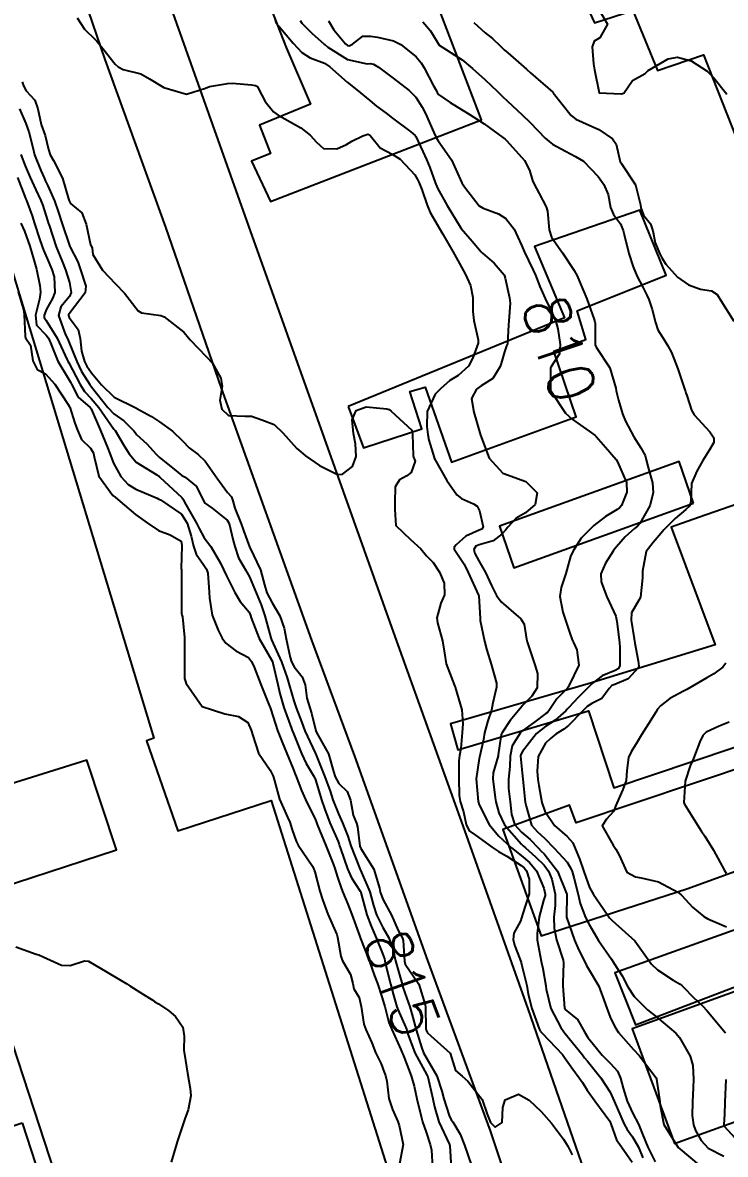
# Model space of a CAD drawing. Header units: metres. Extents: x 307586 to 320046, y 7427249 to 7434250.
# Drawn here: x 318845.8 to 318907.2, y 7428874.4 to 7428973.2 of the extents above; entities that cross this region are included whole.
import ezdxf
from ezdxf.enums import TextEntityAlignment as Align

# ---------------------------------------------------------------- set-up
doc = ezdxf.new("R2010")
doc.units = ezdxf.units.M
doc.header["$MEASUREMENT"] = 0
for name, color, linetype in [('Cotas', 45, 'Continuous'), ('Curvas de Nivel 1m', 11, 'Continuous'), ('Curvas de Nivel 5m', 15, 'Continuous'), ('Edificações', 30, 'Continuous'), ('Vias Primárias', 230, 'Continuous')]:
    doc.layers.add(name, color=color, linetype=linetype)
doc.styles.add('Style-STANDARD', font='STANDARD.shx')

msp = doc.modelspace()

# ---------------------------------------------------------------- linework, layer by layer
at = {"layer": 'Curvas de Nivel 1m', "flags": 128}
for points, elevation in [([(318850.588, 7428973.604), (318851.228, 7428972.62), (318852.194, 7428971.688), (318852.302, 7428971.579), (318852.826, 7428970.931), (318853.903, 7428969.563), (318854.161, 7428969.32), (318854.613, 7428969.101), (318856.155, 7428968.708), (318856.9, 7428968.278), (318858.143, 7428967.51), (318860.137, 7428966.933), (318861.779, 7428967.465), (318862.144, 7428967.603), (318863.715, 7428967.876), (318864.147, 7428967.889), (318865.817, 7428967.752), (318866.146, 7428967.691), (318866.321, 7428967.594), (318866.428, 7428967.416), (318867.011, 7428966.286), (318867.73, 7428965.396), (318868.119, 7428965.1), (318868.722, 7428964.776), (318870.102, 7428963.997), (318870.939, 7428963.357), (318871.472, 7428962.734), (318872.082, 7428962.205), (318873.24, 7428962.17), (318874.085, 7428962.554), (318874.575, 7428962.828), (318875.526, 7428963.306), (318875.953, 7428963.443), (318876.094, 7428963.394), (318876.189, 7428963.299), (318877.046, 7428962.249), (318878.077, 7428961.708), (318878.774, 7428961.263), (318880.059, 7428959.881), (318880.292, 7428959.483), (318880.396, 7428959.245), (318880.661, 7428958.623), (318881.144, 7428957.233), (318881.39, 7428956.603), (318882.006, 7428955.547), (318882.201, 7428955.218), (318882.491, 7428954.719), (318883.374, 7428953.206), (318883.963, 7428952.161), (318884.49, 7428951.195), (318884.913, 7428950.221), (318885.117, 7428949.188), (318885.132, 7428947.97), (318885.203, 7428947.187), (318885.591, 7428945.478), (318885.582, 7428945.183), (318885.136, 7428943.909), (318884.737, 7428943.187), (318883.845, 7428942.377), (318883.115, 7428941.933), (318882.298, 7428941.215), (318882.061, 7428940.987), (318881.828, 7428940.733), (318881.124, 7428939.23), (318881.094, 7428937.93), (318881.189, 7428937.229), (318881.272, 7428936.721), (318881.736, 7428935.22), (318881.762, 7428935.157), (318882.852, 7428933.209), (318883.72, 7428931.957), (318884.146, 7428931.622), (318885.189, 7428931.178), (318885.502, 7428930.964), (318885.707, 7428930.56), (318886.012, 7428929.167), (318885.909, 7428928.948), (318885.688, 7428928.857), (318884.524, 7428928.343), (318883.669, 7428927.588), (318883.489, 7428927.378), (318883.507, 7428927.202), (318883.66, 7428926.954), (318884.352, 7428925.892), (318884.708, 7428925.184), (318885.613, 7428923.204), (318885.629, 7428923.17), (318885.643, 7428923.139), (318885.752, 7428921.168), (318885.772, 7428920.988), (318886.127, 7428919.164), (318886.339, 7428918.385), (318886.727, 7428917.158), (318887.178, 7428915.502), (318887.177, 7428915.153), (318886.862, 7428913.797), (318886.739, 7428913.158), (318886.433, 7428912.211), (318886.148, 7428911.163), (318886.046, 7428910.585), (318885.731, 7428909.167), (318885.686, 7428908.931), (318885.423, 7428907.17), (318885.599, 7428905.168), (318885.668, 7428904.898), (318886.543, 7428903.158), (318887.363, 7428902.174), (318888.5, 7428901.139), (318889.346, 7428900.467), (318890.081, 7428899.859), (318890.688, 7428899.11), (318891.31, 7428897.597), (318891.437, 7428897.099), (318891.435, 7428896.965), (318891.297, 7428896.521), (318890.905, 7428895.104), (318890.726, 7428893.64), (318890.737, 7428893.105), (318891.086, 7428891.25), (318891.122, 7428891.101), (318891.228, 7428890.585), (318891.482, 7428889.097), (318891.522, 7428888.783), (318891.919, 7428887.093), (318892.805, 7428885.445), (318893.06, 7428885.081), (318893.161, 7428884.947), (318894.68, 7428883.057), (318894.881, 7428882.804), (318895.127, 7428882.503), (318896.284, 7428881.038), (318897.101, 7428879.804), (318897.352, 7428879.282), (318897.45, 7428879.025), (318897.753, 7428878.35), (318898.337, 7428877.011), (318898.587, 7428876.535), (318899.052, 7428875.909), (318899.584, 7428874.995), (318899.962, 7428874.057)], 812), ([(318867.876, 7428973.395), (318867.955, 7428973.139), (318868.208, 7428972.852), (318869.445, 7428971.377), (318870.185, 7428970.588), (318870.928, 7428970.107), (318872.176, 7428969.633), (318872.641, 7428969.335), (318874.153, 7428967.978), (318874.989, 7428967.312), (318876.134, 7428966.38), (318876.728, 7428965.891), (318877.548, 7428965.279), (318878.117, 7428964.851), (318879.709, 7428963.643), (318880.094, 7428963.324), (318880.144, 7428963.249), (318880.766, 7428961.926), (318881.076, 7428961.235), (318881.36, 7428960.525), (318881.824, 7428959.223), (318882.045, 7428958.718), (318882.871, 7428957.212), (318884.005, 7428955.36), (318884.117, 7428955.199), (318885.064, 7428954.112), (318885.836, 7428953.181), (318885.972, 7428953.042), (318886.986, 7428952.187), (318887.859, 7428951.151), (318887.889, 7428951.088), (318887.95, 7428950.864), (318888.327, 7428949.146), (318888.374, 7428948.697), (318888.262, 7428947.146), (318888.247, 7428946.799), (318888.135, 7428945.147), (318888.065, 7428944.963), (318887.872, 7428944.442), (318887.598, 7428943.412), (318887.519, 7428943.153), (318886.882, 7428942.12), (318885.836, 7428941.461), (318885.456, 7428941.176), (318885.015, 7428940.372), (318885.212, 7428939.179), (318885.783, 7428937.17), (318886.562, 7428935.162), (318887.743, 7428933.84), (318889.733, 7428933.13), (318890.739, 7428932.131), (318890.556, 7428931.117), (318889.705, 7428930.386), (318888.916, 7428929.923), (318888.175, 7428929.145), (318887.973, 7428928.863), (318887.684, 7428928.546), (318886.888, 7428927.945), (318885.669, 7428927.586), (318885.373, 7428927.469), (318885.215, 7428927.177), (318885.31, 7428926.826), (318885.653, 7428926.184), (318886.238, 7428925.164), (318886.745, 7428924.04), (318887.186, 7428923.154), (318887.607, 7428922.606), (318889.3, 7428921.133), (318889.588, 7428920.676), (318889.815, 7428919.366), (318889.871, 7428919.126), (318890.01, 7428918.68), (318890.544, 7428917.115), (318890.774, 7428916.35), (318890.73, 7428915.112), (318890.264, 7428914.366), (318889.5, 7428913.594), (318889.289, 7428913.339), (318889.114, 7428913.134), (318888.372, 7428912.253), (318887.646, 7428911.148), (318887.605, 7428911.015), (318887.462, 7428910.053), (318887.346, 7428909.259), (318887.322, 7428909.151), (318886.898, 7428907.688), (318886.859, 7428907.156), (318887.072, 7428905.488), (318887.138, 7428905.153), (318887.388, 7428904.181), (318887.9, 7428903.145), (318889.356, 7428901.444), (318889.521, 7428901.294), (318889.707, 7428901.125), (318890.582, 7428900.349), (318891.338, 7428899.615), (318891.735, 7428899.096), (318892.025, 7428898.39), (318892.298, 7428897.09), (318892.297, 7428896.085), (318892.189, 7428895.091), (318892.231, 7428894.128), (318892.43, 7428893.088), (318892.996, 7428891.322), (318893.046, 7428891.082), (318892.983, 7428889.314), (318892.988, 7428889.082), (318893.119, 7428887.146), (318893.137, 7428887.08), (318893.182, 7428887.023), (318894.256, 7428886.146), (318894.869, 7428885.054), (318895.156, 7428884.584), (318896.415, 7428883.037), (318897.126, 7428882.3), (318897.737, 7428881.639), (318898.009, 7428881.017), (318898.252, 7428880.16), (318898.588, 7428879.008), (318899.077, 7428877.93), (318899.578, 7428876.995), (318899.917, 7428876.129), (318900.39, 7428874.987), (318901.024, 7428873.705)], 811), ([(318896.229, 7428974.138), (318896.881, 7428973.05), (318896.201, 7428971.868), (318895.705, 7428971.558), (318895.541, 7428971.067), (318895.646, 7428969.598), (318895.736, 7428969.064), (318896.143, 7428967.06), (318898.073, 7428966.962), (318898.142, 7428966.971), (318898.189, 7428966.983), (318898.289, 7428967.029), (318899.042, 7428968.139), (318900.169, 7428968.739), (318900.298, 7428968.881), (318900.421, 7428969.006), (318902.183, 7428970.008), (318902.985, 7428970.172), (318904.182, 7428969.852), (318905.585, 7428968.946), (318906.164, 7428968.377), (318907.288, 7428966.923)], 806), ([(318872.522, 7428973.337), (318872.995, 7428972.542), (318874.016, 7428971.322), (318874.192, 7428971.187), (318874.344, 7428971.166), (318874.616, 7428971.316), (318875.509, 7428971.997), (318876.2, 7428971.995), (318876.814, 7428971.905), (318878.196, 7428971.59), (318878.85, 7428971.263), (318880.182, 7428970.208), (318880.612, 7428969.679), (318880.863, 7428969.24), (318881.669, 7428967.709), (318881.938, 7428967.223), (318882.011, 7428967.091), (318882.14, 7428966.904), (318883.141, 7428966.202), (318884.127, 7428965.61), (318884.813, 7428965.193), (318886.11, 7428964.351), (318887.746, 7428963.155), (318887.944, 7428963.005), (318888.09, 7428962.877), (318889.618, 7428961.135), (318890.065, 7428960.291), (318890.338, 7428959.408), (318890.456, 7428959.124), (318890.899, 7428958.259), (318891.53, 7428957.107), (318891.634, 7428956.721), (318891.786, 7428955.103), (318891.993, 7428954.46), (318892.938, 7428953.09), (318893.958, 7428951.553), (318894.214, 7428951.077), (318894.431, 7428950.592), (318895.057, 7428949.069), (318895.712, 7428947.255), (318895.779, 7428947.061), (318895.792, 7428946.951), (318895.812, 7428945.051), (318895.88, 7428944.852), (318897.073, 7428943.038), (318897.592, 7428941.276), (318897.628, 7428941.032), (318897.825, 7428940.233), (318898.177, 7428939.026), (318898.439, 7428938.388), (318899.181, 7428937.016), (318899.773, 7428936.051), (318900.155, 7428935.392), (318900.261, 7428935.003), (318900.422, 7428934.331), (318900.805, 7428932.994), (318900.865, 7428932.133), (318900.564, 7428930.997), (318899.697, 7428929.449), (318899.49, 7428929.217), (318899.233, 7428929.015), (318898.411, 7428928.293), (318897.668, 7428927.401), (318897.497, 7428927.2), (318897.368, 7428927.033), (318896.701, 7428925.991), (318896.29, 7428925.044), (318896.311, 7428924.365), (318896.804, 7428923.038), (318897.596, 7428921.35), (318897.669, 7428921.029), (318897.685, 7428920.937), (318897.92, 7428919.027), (318897.959, 7428918.635), (318897.963, 7428917.026), (318897.814, 7428916.754), (318897.539, 7428916.624), (318896.418, 7428916.157), (318895.527, 7428915.477), (318895.099, 7428915.056), (318894.31, 7428914.269), (318893.498, 7428913.394), (318893.35, 7428913.226), (318893.225, 7428913.083), (318892.296, 7428912.28), (318891.48, 7428911.77), (318890.677, 7428911.112), (318889.457, 7428909.546), (318889.298, 7428909.288), (318889.273, 7428909.132), (318889.431, 7428907.69), (318889.497, 7428907.129), (318889.658, 7428905.379), (318889.697, 7428905.126), (318889.763, 7428904.759), (318890.239, 7428903.117), (318890.774, 7428902.516), (318891.362, 7428901.97), (318892.22, 7428901.091), (318893.341, 7428899.884), (318893.656, 7428899.395), (318893.781, 7428899.073), (318893.979, 7428898.414), (318894.305, 7428897.065), (318894.492, 7428896.259), (318894.96, 7428895.055), (318895.274, 7428894.426), (318896.1, 7428893.042), (318897.237, 7428891.4), (318897.376, 7428891.17), (318897.466, 7428891.027), (318898.149, 7428889.943), (318898.658, 7428889.008), (318899.2, 7428888.145), (318900.373, 7428886.988), (318901.177, 7428886.353), (318902.827, 7428884.963), (318903.157, 7428884.575), (318904.086, 7428882.946), (318904.315, 7428882.132), (318904.366, 7428880.941), (318904.356, 7428880.192), (318904.294, 7428878.942), (318904.255, 7428877.763), (318904.366, 7428876.94), (318904.56, 7428876.439), (318905.049, 7428875.568), (318905.658, 7428874.924), (318907.033, 7428874.223)], 809), ([(318880.758, 7428973.242), (318881.438, 7428972.464), (318882.193, 7428971.22), (318884.18, 7428969.94), (318885.093, 7428969.191), (318886.159, 7428968.224), (318887.273, 7428967.163), (318887.707, 7428966.725), (318888.135, 7428966.321), (318889.441, 7428965.137), (318890.113, 7428964.473), (318891.432, 7428963.11), (318891.78, 7428962.794), (318892.088, 7428962.584), (318893.217, 7428961.953), (318894.077, 7428961.507), (318894.78, 7428961.073), (318896.06, 7428959.748), (318896.353, 7428959.353), (318896.555, 7428959.052), (318896.92, 7428958.166), (318897.141, 7428957.043), (318897.405, 7428956.428), (318898.009, 7428955.606), (318898.245, 7428955.028), (318898.329, 7428954.696), (318898.736, 7428953.022), (318899.12, 7428951.86), (318899.466, 7428951.015), (318899.944, 7428950.097), (318900.308, 7428949.376), (318900.47, 7428949.002), (318900.772, 7428948.145), (318901.051, 7428946.993), (318901.279, 7428946.372), (318901.887, 7428945.396), (318902.151, 7428944.977), (318902.469, 7428944.379), (318903.011, 7428942.968), (318903.602, 7428941.196), (318903.681, 7428940.962), (318903.722, 7428940.851), (318903.829, 7428940.541), (318904.213, 7428939.35), (318904.446, 7428938.951), (318905.791, 7428937.452), (318906.16, 7428936.926), (318906.167, 7428936.538), (318905.773, 7428935.897), (318905.182, 7428934.939), (318904.665, 7428934.03), (318904.215, 7428932.953), (318904.145, 7428931.381), (318904.025, 7428930.955), (318903.71, 7428930.662), (318902.788, 7428929.884), (318901.87, 7428928.978), (318901.779, 7428928.892), (318901.69, 7428928.784), (318900.863, 7428927.804), (318900.26, 7428927.001), (318899.918, 7428925.278), (318899.93, 7428925.006), (318899.928, 7428924.717), (318899.755, 7428923.008), (318899.61, 7428922.755), (318898.974, 7428921.641), (318898.95, 7428921.016), (318899.211, 7428919.379), (318899.27, 7428919.013), (318899.55, 7428917.454), (318899.605, 7428917.009), (318899.541, 7428916.837), (318898.669, 7428915.881), (318897.527, 7428915.404), (318897.26, 7428915.298), (318897.016, 7428915.035), (318896.386, 7428914.165), (318895.503, 7428913.733), (318895.093, 7428913.462), (318894.705, 7428913.062), (318893.48, 7428911.803), (318893.062, 7428911.499), (318892.402, 7428911.091), (318891.894, 7428910.67), (318891.465, 7428910.26), (318890.833, 7428909.109), (318890.723, 7428907.822), (318890.808, 7428907.109), (318890.883, 7428906.573), (318891.156, 7428905.104), (318891.392, 7428904.348), (318892.253, 7428903.091), (318893.363, 7428902.114), (318893.841, 7428901.556), (318894.065, 7428901.069), (318894.44, 7428900.16), (318894.815, 7428899.058), (318895.312, 7428897.661), (318895.641, 7428897.047), (318896.485, 7428895.844), (318897.061, 7428895.032), (318897.279, 7428894.782), (318899.253, 7428893), (318900.709, 7428890.985), (318901.228, 7428890.481), (318902.604, 7428889.582), (318903.216, 7428889.221), (318903.366, 7428889.109), (318903.517, 7428888.955), (318904.364, 7428888.106), (318905.188, 7428887.296), (318905.533, 7428886.927), (318907.164, 7428884.971)], 808), ([(318885.216, 7428973.19), (318886.204, 7428972.306), (318886.826, 7428971.798), (318887.499, 7428971.16), (318887.856, 7428970.821), (318888.187, 7428970.537), (318889.806, 7428969.134), (318890.168, 7428968.813), (318892.096, 7428967.101), (318892.12, 7428967.077), (318892.142, 7428967.055), (318893.703, 7428965.084), (318894.118, 7428964.744), (318894.689, 7428964.5), (318896.105, 7428963.842), (318897.306, 7428963.042), (318897.63, 7428962.578), (318897.985, 7428961.031), (318898.014, 7428960.973), (318898.072, 7428960.903), (318899.313, 7428959.017), (318899.752, 7428957.288), (318899.79, 7428957.012), (318900.017, 7428956.37), (318900.618, 7428955.609), (318900.83, 7428954.998), (318901.038, 7428953.944), (318901.454, 7428952.988), (318901.628, 7428952.643), (318901.964, 7428952.082), (318902.985, 7428950.97), (318903.946, 7428950.301), (318904.989, 7428949.903), (318905.941, 7428949.752), (318906.445, 7428949.44), (318906.77, 7428948.927), (318907.906, 7428947.104)], 807), ([(318845.793, 7428968.017), (318845.914, 7428967.662), (318846.139, 7428967.243), (318846.893, 7428966.411), (318847.164, 7428965.644), (318847.443, 7428964.299), (318847.69, 7428963.636), (318847.786, 7428963.331), (318848.078, 7428962.106), (318848.25, 7428961.628), (318848.539, 7428961.153), (318849.322, 7428959.617), (318849.846, 7428957.79), (318849.897, 7428957.611), (318850.021, 7428957.385), (318850.986, 7428956.569), (318851.39, 7428955.589), (318851.765, 7428953.795), (318851.86, 7428953.582), (318851.888, 7428953.497), (318851.966, 7428952.931), (318852.813, 7428951.571), (318853.935, 7428950.372), (318854.734, 7428949.552), (318855.908, 7428948.018), (318856.213, 7428947.842), (318857.904, 7428947.615), (318858.176, 7428947.507), (318859.89, 7428946.171), (318860.206, 7428945.806), (318860.462, 7428945.481), (318861.862, 7428944.035), (318862.397, 7428943.455), (318863.133, 7428942.154), (318863.234, 7428941.446), (318863.054, 7428940.208), (318863.229, 7428939.446), (318863.797, 7428938.887), (318865.214, 7428938.836), (318865.797, 7428938.81), (318866.695, 7428938.5), (318867.79, 7428938.09), (318868.546, 7428937.382), (318869.769, 7428936.014), (318870.103, 7428935.702), (318870.514, 7428935.359), (318871.75, 7428934.51), (318873.323, 7428933.74), (318873.739, 7428933.754), (318874.625, 7428934.431), (318874.951, 7428935.302), (318874.892, 7428936.421), (318874.704, 7428937.306), (318874.601, 7428938.508), (318874.949, 7428939.303), (318875.816, 7428939.635), (318877.616, 7428939.471), (318877.814, 7428939.402), (318877.996, 7428939.268), (318879.788, 7428937.6), (318879.847, 7428937.249), (318879.916, 7428935.399), (318879.956, 7428935.247), (318880.096, 7428934.907), (318879.743, 7428933.909), (318879.372, 7428933.62), (318878.719, 7428933.26), (318878.348, 7428932.642), (318878.322, 7428931.264), (318878.309, 7428930.661), (318878.399, 7428929.263), (318879.675, 7428928.059), (318880.573, 7428927.236), (318881.064, 7428926.636), (318881.651, 7428926.042), (318882.21, 7428925.214), (318882.609, 7428924.23), (318882.643, 7428923.21), (318882.325, 7428922.493), (318881.974, 7428921.216), (318882.024, 7428920.78), (318882.462, 7428919.211), (318882.641, 7428918.125), (318882.795, 7428917.207), (318883.524, 7428915.299), (318883.55, 7428915.226), (318883.557, 7428915.199), (318883.574, 7428915.147), (318884.168, 7428913.19), (318884.253, 7428911.961), (318884.185, 7428911.189), (318884.069, 7428909.801), (318883.972, 7428909.192), (318883.913, 7428908.725), (318883.889, 7428907.193), (318883.916, 7428905.7), (318884.008, 7428905.191), (318884.296, 7428904.28), (318884.536, 7428903.183), (318884.802, 7428902.613), (318885.363, 7428902.226), (318886.85, 7428901.155), (318887.35, 7428900.816), (318888.075, 7428900.413), (318889.338, 7428899.59), (318889.591, 7428899.382), (318889.795, 7428899.123), (318890.04, 7428898.401), (318890.037, 7428897.119), (318889.464, 7428895.298), (318889.406, 7428895.119), (318889.382, 7428895.018), (318889.277, 7428894.74), (318888.696, 7428893.694), (318888.651, 7428893.129), (318888.766, 7428892.645), (318889.236, 7428891.443), (318889.338, 7428891.119), (318889.376, 7428890.974), (318889.827, 7428889.114), (318889.962, 7428888.352), (318890.257, 7428887.109), (318890.925, 7428885.343), (318891.04, 7428885.101), (318891.161, 7428884.942), (318892.941, 7428883.082), (318893.13, 7428882.838), (318893.851, 7428881.8), (318894.393, 7428881.061), (318894.681, 7428880.629), (318895.102, 7428879.983), (318895.764, 7428879.043), (318897.066, 7428877.268), (318897.17, 7428877.028), (318897.674, 7428875.645), (318898.101, 7428875.014), (318899.023, 7428873.695)], 813), ([(318845.546, 7428965.666), (318846.104, 7428964.38), (318846.387, 7428963.656), (318846.712, 7428962.284), (318846.881, 7428961.648), (318847.423, 7428960.269), (318847.702, 7428959.635), (318847.81, 7428959.403), (318848.036, 7428958.931), (318848.619, 7428957.624), (318848.945, 7428956.689), (318849.283, 7428955.617), (318849.956, 7428953.627), (318849.961, 7428953.61), (318849.973, 7428953.589), (318850.661, 7428952.3), (318850.893, 7428951.596), (318851.349, 7428950.171), (318851.286, 7428949.59), (318849.904, 7428947.76), (318849.836, 7428947.679), (318849.822, 7428947.611), (318849.901, 7428947.45), (318850.682, 7428946.389), (318850.846, 7428945.596), (318850.962, 7428944.498), (318851.243, 7428943.589), (318851.447, 7428943.184), (318851.843, 7428942.62), (318852.708, 7428941.571), (318853.817, 7428940.47), (318855.702, 7428939.541), (318855.776, 7428939.513), (318855.803, 7428939.502), (318857.075, 7428938.796), (318857.791, 7428938.316), (318858.898, 7428937.499), (318859.775, 7428936.683), (318860.358, 7428936.071), (318861.162, 7428935.469), (318861.755, 7428934.903), (318862.783, 7428933.449), (318863.72, 7428932.162), (318864.053, 7428931.772), (318864.178, 7428931.433), (318864.355, 7428930.778), (318864.894, 7428929.422), (318865.107, 7428928.849), (318865.636, 7428927.41), (318865.643, 7428927.39), (318865.662, 7428927.359), (318866.587, 7428925.401), (318866.934, 7428924.086), (318867.153, 7428923.395), (318867.604, 7428922.533), (318868.28, 7428921.383), (318868.649, 7428920.307), (318868.834, 7428919.377), (318869.176, 7428917.745), (318869.298, 7428917.372), (318869.538, 7428916.923), (318870.236, 7428916.065), (318870.484, 7428915.356), (318870.644, 7428914.215), (318870.892, 7428913.349), (318871.03, 7428912.889), (318871.415, 7428911.341), (318871.471, 7428911.206), (318872.524, 7428909.329), (318872.962, 7428907.79), (318873.098, 7428907.323), (318873.417, 7428906.756), (318874.146, 7428906.045), (318874.445, 7428905.304), (318874.693, 7428903.991), (318874.959, 7428903.296), (318875.054, 7428902.979), (318875.27, 7428901.291), (318875.35, 7428901.074), (318876.494, 7428899.278), (318876.971, 7428897.609), (318877.048, 7428897.273), (318877.296, 7428896.586), (318878.032, 7428895.263), (318878.609, 7428893.904), (318878.991, 7428893.244), (318879.051, 7428893.043), (318879.149, 7428891.241), (318879.229, 7428890.985), (318880.404, 7428889.228), (318880.968, 7428887.439), (318880.984, 7428887.222), (318881.023, 7428885.363), (318881.048, 7428885.221), (318881.159, 7428884.984), (318883.133, 7428883.2), (318883.622, 7428881.696), (318884.19, 7428881.184), (318884.678, 7428880.748), (318885.104, 7428880.243), (318885.942, 7428879.162), (318886.36, 7428877.87), (318886.661, 7428877.154), (318887.059, 7428876.749), (318887.689, 7428877.141), (318887.75, 7428878.473), (318887.944, 7428879.137), (318889.098, 7428879.62), (318890.05, 7428879.11), (318891.078, 7428878.099), (318892.001, 7428877.091), (318893.049, 7428875.699), (318893.276, 7428875.307), (318893.415, 7428875.074), (318893.782, 7428874.319)], 814), ([(318845.398, 7428959.666), (318846.026, 7428957.994), (318846.125, 7428957.759), (318846.168, 7428957.658), (318846.664, 7428956.305), (318846.881, 7428955.647), (318847.307, 7428954.317), (318847.53, 7428953.637), (318847.645, 7428953.31), (318847.962, 7428952.582), (318848.384, 7428951.626), (318848.576, 7428950.991), (318848.653, 7428949.623), (318848.44, 7428949.102), (318847.908, 7428948.16), (318847.706, 7428947.633), (318847.718, 7428947.449), (318847.899, 7428947.189), (318848.848, 7428945.62), (318849.711, 7428943.755), (318849.776, 7428943.611), (318849.851, 7428943.465), (318850.505, 7428942.265), (318850.85, 7428941.595), (318851.22, 7428940.985), (318851.815, 7428940.365), (318852.493, 7428939.573), (318853.784, 7428937.686), (318853.841, 7428937.617), (318853.896, 7428937.558), (318854.603, 7428936.38), (318855.14, 7428935.539), (318855.752, 7428934.817), (318857.558, 7428933.689), (318857.734, 7428933.573), (318857.811, 7428933.509), (318859.715, 7428931.711), (318859.825, 7428931.599), (318859.883, 7428931.487), (318860.072, 7428931.12), (318861.015, 7428929.47), (318861.227, 7428929.015), (318861.67, 7428928.195), (318862.258, 7428927.454), (318863.104, 7428925.99), (318863.365, 7428925.443), (318863.635, 7428924.881), (318864.349, 7428923.429), (318864.828, 7428922.644), (318865.596, 7428921.708), (318865.729, 7428921.409), (318865.783, 7428921.215), (318866.469, 7428919.401), (318867.545, 7428917.55), (318867.63, 7428917.389), (318867.672, 7428917.258), (318868.104, 7428915.384), (318868.292, 7428914.601), (318868.638, 7428913.379), (318869.29, 7428911.557), (318869.363, 7428911.371), (318869.469, 7428911.113), (318870.18, 7428909.359), (318870.575, 7428908.493), (318871.283, 7428907.342), (318871.333, 7428907.253), (318871.419, 7428906.997), (318871.912, 7428905.335), (318872.17, 7428904.553), (318872.636, 7428903.327), (318873.357, 7428901.681), (318873.461, 7428901.426), (318873.5, 7428901.318), (318873.58, 7428901.086), (318874.186, 7428899.307), (318874.521, 7428898.508), (318875.304, 7428897.36), (318875.343, 7428897.29), (318875.356, 7428897.236), (318875.881, 7428895.284), (318876.26, 7428894.288), (318876.682, 7428893.276), (318877.239, 7428891.918), (318877.404, 7428891.436), (318877.445, 7428891.267), (318877.514, 7428890.98), (318877.942, 7428889.259), (318878.204, 7428888.266), (318878.499, 7428887.25), (318878.681, 7428886.75), (318879.168, 7428885.704), (318879.352, 7428885.238), (318879.433, 7428884.963), (318880.071, 7428883.231), (318881.114, 7428881.308), (318881.16, 7428881.22), (318881.188, 7428881.143), (318881.617, 7428879.215), (318881.776, 7428878.513), (318882.164, 7428877.209), (318883.044, 7428875.3), (318883.08, 7428875.236), (318883.094, 7428875.199), (318883.113, 7428875.128), (318883.245, 7428873.197)], 816), ([(318845.684, 7428955.663), (318845.993, 7428954.986), (318846.473, 7428953.652), (318846.801, 7428952.487), (318847.046, 7428951.644), (318847.341, 7428950.229), (318847.392, 7428949.638), (318847.302, 7428949.025), (318846.946, 7428947.644), (318847.032, 7428946.78), (318847.886, 7428945.902), (318848.098, 7428945.628), (318848.265, 7428945.238), (318848.919, 7428943.619), (318849.838, 7428942.076), (318850.015, 7428941.788), (318850.097, 7428941.606), (318850.691, 7428940.472), (318851.721, 7428939.581), (318851.765, 7428939.543), (318851.802, 7428939.474), (318852.632, 7428937.572), (318853.238, 7428936.096), (318853.439, 7428935.563), (318853.75, 7428934.732), (318854.398, 7428933.55), (318855.045, 7428932.86), (318855.722, 7428932.449), (318857.563, 7428931.663), (318857.714, 7428931.59), (318857.856, 7428931.509), (318859.694, 7428930.256), (318860.201, 7428929.482), (318860.53, 7428928.336), (318860.737, 7428927.474), (318860.973, 7428926.787), (318861.646, 7428925.805), (318861.877, 7428925.458), (318861.981, 7428925.113), (318862.106, 7428923.455), (318862.144, 7428922.918), (318862.375, 7428921.452), (318862.896, 7428920.124), (318863.258, 7428919.443), (318863.558, 7428918.991), (318864.45, 7428918.325), (318865.546, 7428917.755), (318865.818, 7428917.407), (318866.031, 7428916.912), (318866.616, 7428915.399), (318867.386, 7428913.5), (318867.431, 7428913.391), (318867.491, 7428913.22), (318868.078, 7428911.384), (318868.469, 7428910.369), (318868.879, 7428909.376), (318869.43, 7428908.036), (318869.624, 7428907.566), (318869.705, 7428907.366), (318870.181, 7428906.128), (318870.518, 7428905.353), (318871.377, 7428903.586), (318871.481, 7428903.339), (318871.55, 7428903.159), (318872.279, 7428901.331), (318872.928, 7428899.725), (318873.077, 7428899.322), (318873.315, 7428898.574), (318873.623, 7428897.632), (318873.753, 7428897.313), (318874.209, 7428896.224), (318874.555, 7428895.301), (318875.255, 7428893.405), (318875.295, 7428893.29), (318875.323, 7428893.219), (318876.061, 7428891.282), (318876.545, 7428889.945), (318876.788, 7428889.274), (318877.191, 7428888.116), (318877.384, 7428887.466), (318877.429, 7428887.266), (318877.797, 7428885.889), (318878.044, 7428885.257), (318878.848, 7428883.533), (318878.952, 7428883.243), (318879, 7428883.11), (318879.129, 7428882.818), (318879.727, 7428881.234), (318879.995, 7428880.336), (318880.245, 7428879.228), (318880.606, 7428877.686), (318880.74, 7428877.223), (318881.054, 7428876.319), (318881.412, 7428875.216), (318881.516, 7428874.735), (318881.615, 7428873.214)], 817), ([(318845.445, 7428949.665), (318845.908, 7428948.137), (318845.97, 7428947.725), (318845.973, 7428947.659), (318846.04, 7428945.814), (318846.085, 7428945.657), (318846.509, 7428945.015), (318846.727, 7428943.647), (318847.088, 7428942.884), (318847.842, 7428942.515), (318848.629, 7428941.622), (318849.807, 7428939.853), (318849.904, 7428939.708), (318849.951, 7428939.608), (318850.397, 7428938.209), (318850.619, 7428937.597), (318850.981, 7428936.798), (318851.767, 7428936.027), (318852.007, 7428935.578), (318852.073, 7428935.262), (318852.494, 7428933.572), (318853.716, 7428931.896), (318853.897, 7428931.739), (318854.129, 7428931.554), (318855.694, 7428930.241), (318856.713, 7428929.52), (318857.676, 7428928.838), (318858.699, 7428928.474), (318859.667, 7428927.904), (318859.717, 7428927.543), (318859.716, 7428927.489), (318859.68, 7428925.526), (318859.681, 7428925.489), (318859.692, 7428925.439), (318859.701, 7428923.489), (318859.692, 7428921.587), (318859.712, 7428921.488), (318859.774, 7428921.303), (318859.954, 7428919.484), (318859.97, 7428917.906), (318859.946, 7428917.484), (318859.962, 7428915.919), (318860.109, 7428915.481), (318861.493, 7428913.46), (318863.487, 7428912.846), (318864.661, 7428912.599), (318865.48, 7428912.078), (318865.789, 7428911.407), (318865.931, 7428910.941), (318866.416, 7428909.4), (318867.428, 7428907.928), (318867.692, 7428907.387), (318867.812, 7428906.993), (318868.258, 7428905.381), (318868.935, 7428903.819), (318869.151, 7428903.372), (318869.366, 7428902.704), (318869.697, 7428901.706), (318869.875, 7428901.362), (318871.136, 7428899.533), (318871.227, 7428899.341), (318871.253, 7428899.272), (318871.32, 7428899.043), (318871.778, 7428897.335), (318871.994, 7428896.635), (318872.455, 7428895.328), (318873.257, 7428893.563), (318873.318, 7428893.319), (318873.591, 7428891.669), (318873.732, 7428891.313), (318874.436, 7428890.081), (318874.66, 7428889.298), (318874.731, 7428888.83), (318875.191, 7428888.061), (318875.375, 7428887.288), (318875.616, 7428885.734), (318875.771, 7428885.284), (318876.303, 7428884.121), (318876.619, 7428883.275), (318877.123, 7428882.266), (318877.395, 7428881.545), (318877.49, 7428881.264), (318877.622, 7428880.746), (318877.786, 7428879.259), (318878.109, 7428878.291), (318878.582, 7428877.247), (318878.691, 7428876.877), (318879.043, 7428875.24), (318878.708, 7428873.554)], 818), ([(318907.2, 7428917.261), (318906.93, 7428916.916), (318906.14, 7428916.321), (318905.533, 7428915.986), (318903.788, 7428914.956), (318903.617, 7428914.863), (318903.521, 7428914.817), (318902.3, 7428914.183), (318901.501, 7428913.518), (318901.247, 7428913.233), (318901.084, 7428912.986), (318900.456, 7428911.969), (318899.848, 7428911.004), (318899.466, 7428910.365), (318898.952, 7428909.521), (318898.712, 7428909.017), (318898.564, 7428907.891), (318898.493, 7428907.019), (318898.208, 7428906.229), (318897.675, 7428905.027), (318897.611, 7428904.816), (318897.392, 7428904.297), (318896.79, 7428903.628), (318896.41, 7428903.04), (318897.356, 7428901.362), (318897.588, 7428901.028), (318897.885, 7428900.488), (318898.554, 7428899.018), (318899.327, 7428898.601), (318899.806, 7428898.522), (318901.321, 7428898.157), (318903.015, 7428897.255), (318903.304, 7428897.035), (318903.375, 7428896.959), (318904.307, 7428895.959), (318905.285, 7428895.145), (318905.642, 7428894.926), (318907.273, 7428894.221)], 807), ([(318907.485, 7428912.11), (318906.633, 7428911.767), (318905.476, 7428911.243), (318905.184, 7428910.934), (318904.925, 7428910.396), (318904.378, 7428908.946), (318904.1, 7428908.293), (318903.667, 7428906.956), (318903.55, 7428905.103), (318903.585, 7428904.957), (318903.873, 7428904.475), (318904.848, 7428902.938), (318905.055, 7428902.62), (318905.365, 7428902.165), (318906.132, 7428900.922), (318907.081, 7428899.167), (318907.233, 7428898.911)], 806), ([(318845.241, 7428892.48), (318847.026, 7428891.841), (318847.235, 7428891.795), (318847.632, 7428891.626), (318849.222, 7428890.899), (318849.968, 7428890.853), (318851.228, 7428891.277), (318851.568, 7428891.237), (318853.214, 7428890.272), (318854.44, 7428889.541), (318854.915, 7428889.249), (318855.198, 7428889.07), (318856.388, 7428888.321), (318857.186, 7428887.818), (318857.375, 7428887.697), (318857.684, 7428887.502), (318858.591, 7428886.903), (318859.172, 7428886.41), (318859.813, 7428885.474), (318859.935, 7428884.688), (318859.897, 7428883.472), (318860.034, 7428882.561), (318860.222, 7428881.469), (318860.452, 7428880.107), (318860.499, 7428879.466), (318860.27, 7428878.268), (318859.996, 7428877.471), (318859.755, 7428876.773), (318859.316, 7428875.477), (318859.251, 7428875.266), (318859.028, 7428874.48), (318858.805, 7428873.694)], 819), ([(318907.198, 7428880.909), (318907.123, 7428878.939), (318907.122, 7428878.91), (318907.123, 7428878.879), (318907.078, 7428877.91), (318907.035, 7428876.938), (318907.037, 7428876.91), (318907.062, 7428876.839), (318907.979, 7428875.822)], 808)]:
    msp.add_lwpolyline(points, dxfattribs=dict(at, elevation=elevation))
at = {"layer": 'Curvas de Nivel 5m', "flags": 128}
for points, elevation in [([(318870.044, 7428973.372), (318870.211, 7428973.139), (318871.09, 7428972.245), (318872.108, 7428971.341), (318872.157, 7428971.305), (318872.192, 7428971.282), (318872.474, 7428971.054), (318874.179, 7428969.959), (318875.887, 7428969.592), (318876.176, 7428969.61), (318876.442, 7428969.563), (318876.885, 7428969.289), (318878.159, 7428968.325), (318879.574, 7428967.256), (318880.137, 7428966.689), (318880.698, 7428965.811), (318880.978, 7428965.237), (318881.72, 7428963.604), (318881.899, 7428963.223), (318881.961, 7428963.091), (318882.089, 7428962.854), (318883.258, 7428961.208), (318884.056, 7428959.462), (318884.163, 7428959.199), (318884.404, 7428958.84), (318885.687, 7428957.183), (318886.021, 7428956.982), (318887.354, 7428956.498), (318888.012, 7428956.087), (318888.731, 7428955.143), (318889.359, 7428953.76), (318889.619, 7428953.134), (318889.966, 7428952.409), (318890.394, 7428951.56), (318890.597, 7428951.12), (318890.981, 7428950.152), (318891.423, 7428949.108), (318891.918, 7428948.086), (318892.354, 7428947.095), (318892.541, 7428946.449), (318892.75, 7428945.091), (318892.685, 7428944.277), (318891.931, 7428943.099), (318891.907, 7428943.045), (318891.912, 7428941.099), (318891.946, 7428940.985), (318893.209, 7428939.086), (318893.805, 7428938.554), (318895.473, 7428937.369), (318895.784, 7428937.133), (318895.873, 7428937.049), (318896.702, 7428936.112), (318897.637, 7428935.031), (318897.76, 7428934.846), (318898.533, 7428933.022), (318898.572, 7428932.174), (318898.099, 7428931.026), (318897.919, 7428930.819), (318897.709, 7428930.677), (318896.686, 7428930.058), (318895.695, 7428929.263), (318895.459, 7428929.054), (318894.581, 7428928.164), (318893.87, 7428927.077), (318893.658, 7428926.568), (318893.327, 7428925.402), (318893.24, 7428925.084), (318892.841, 7428923.872), (318892.719, 7428923.089), (318892.98, 7428921.706), (318893.176, 7428921.084), (318893.581, 7428919.871), (318893.803, 7428919.304), (318893.906, 7428919.075), (318894.203, 7428918.43), (318894.375, 7428917.068), (318893.525, 7428915.323), (318893.44, 7428915.165), (318893.37, 7428915.082), (318892.456, 7428914.143), (318891.763, 7428913.097), (318891.632, 7428912.958), (318891.49, 7428912.856), (318890.418, 7428912.052), (318889.475, 7428911.378), (318889.347, 7428911.258), (318889.242, 7428911.132), (318888.554, 7428910.047), (318888.372, 7428909.141), (318888.341, 7428908.24), (318888.237, 7428907.142), (318888.242, 7428906.314), (318888.375, 7428905.14), (318888.49, 7428904.036), (318888.799, 7428903.136), (318889.367, 7428902.492), (318890.116, 7428901.874), (318890.848, 7428901.108), (318891.1, 7428900.853), (318891.348, 7428900.609), (318892.499, 7428899.088), (318893.304, 7428897.15), (318893.314, 7428897.08), (318893.283, 7428895.08), (318893.983, 7428893.069), (318894.371, 7428892.19), (318894.955, 7428891.054), (318895.047, 7428890.868), (318895.228, 7428890.555), (318896.106, 7428889.041), (318896.671, 7428887.555), (318896.837, 7428887.033), (318897.175, 7428886.205), (318897.571, 7428885.428), (318897.849, 7428885.02), (318899.141, 7428883.53), (318899.627, 7428882.995), (318901.114, 7428881.056), (318901.141, 7428880.98), (318901.153, 7428880.939), (318901.434, 7428878.977), (318901.466, 7428878.597), (318901.805, 7428876.973), (318903.043, 7428874.96), (318905.018, 7428873.3)], 810), ([(318845.662, 7428961.664), (318846.058, 7428960.674), (318846.492, 7428959.653), (318846.977, 7428958.59), (318847.414, 7428957.639), (318847.585, 7428957.203), (318848.006, 7428955.913), (318848.096, 7428955.629), (318848.141, 7428955.488), (318848.764, 7428953.622), (318849.307, 7428952.268), (318849.571, 7428951.614), (318849.936, 7428950.494), (318850.071, 7428949.608), (318849.92, 7428949.283), (318849.165, 7428948.363), (318848.976, 7428947.619), (318849.584, 7428945.915), (318849.744, 7428945.611), (318849.878, 7428945.312), (318850.551, 7428943.6), (318850.983, 7428942.731), (318851.688, 7428941.582), (318851.748, 7428941.498), (318851.83, 7428941.396), (318853.262, 7428939.565), (318853.798, 7428939.019), (318854.666, 7428938.426), (318855.542, 7428937.534), (318855.64, 7428937.39), (318855.78, 7428937.227), (318856.659, 7428936.408), (318857.486, 7428935.513), (318857.759, 7428935.254), (318859.075, 7428934.165), (318859.735, 7428933.651), (318860.004, 7428933.486), (318860.97, 7428932.716), (318861.606, 7428931.462), (318861.71, 7428931.247), (318862.368, 7428930.789), (318863.688, 7428929.752), (318863.853, 7428929.437), (318864.21, 7428927.973), (318864.339, 7428927.43), (318864.674, 7428926.446), (318865.286, 7428925.415), (318865.634, 7428924.803), (318866.227, 7428923.404), (318866.658, 7428922.343), (318866.983, 7428921.396), (318867.48, 7428919.475), (318867.512, 7428919.391), (318867.562, 7428919.286), (318868.421, 7428917.381), (318868.933, 7428915.972), (318869.106, 7428915.374), (318869.502, 7428913.971), (318869.713, 7428913.367), (318870.191, 7428912.07), (318870.47, 7428911.355), (318871.35, 7428909.436), (318871.393, 7428909.341), (318871.409, 7428909.307), (318871.442, 7428909.232), (318872.211, 7428907.332), (318872.663, 7428906.075), (318872.915, 7428905.325), (318873.385, 7428904.105), (318873.744, 7428903.314), (318874.204, 7428902.15), (318874.474, 7428901.303), (318875.235, 7428899.381), (318875.27, 7428899.291), (318875.285, 7428899.253), (318875.322, 7428899.183), (318876.123, 7428897.282), (318876.458, 7428896.111), (318876.715, 7428895.276), (318877.267, 7428894.185), (318877.798, 7428893.262), (318878.175, 7428892.189), (318878.373, 7428891.253), (318878.831, 7428889.623), (318878.944, 7428889.244), (318878.998, 7428889.04), (318879.195, 7428888.481), (318879.623, 7428887.236), (318879.784, 7428886.626), (318880.183, 7428885.23), (318880.628, 7428883.737), (318880.818, 7428883.223), (318881.127, 7428882.678), (318881.976, 7428881.211), (318882.427, 7428879.873), (318882.587, 7428879.205), (318883.068, 7428877.755), (318883.245, 7428877.377), (318883.367, 7428877.195), (318884.006, 7428876.139), (318884.388, 7428875.18), (318885.016, 7428873.383)], 815)]:
    msp.add_lwpolyline(points, dxfattribs=dict(at, elevation=elevation))
at = {"layer": 'Edificações'}
for points in [[(318861.517, 7428989.733), (318868.826, 7428971), (318870.952, 7428966.071), (318866.515, 7428964.228), (318867.458, 7428961.757), (318865.809, 7428961.09), (318867.458, 7428957.561), (318885.872, 7428964.698), (318879.832, 7428980.571)], [(318890.472, 7428984.492), (318895.754, 7428973.154), (318899.099, 7428974.243), (318901.232, 7428968.99), (318905.248, 7428970.368), (318911.4, 7428954.804), (318918.291, 7428956.972)], [(318877.845, 7428872.606), (318851.448, 7428864.206), (318840.819, 7428896.64), (318854.017, 7428900.957), (318851.448, 7428908.774), (318839.417, 7428905.04), (318827.961, 7428939.187), (318819.188, 7428966.939), (318838.46, 7428972.772), (318857.283, 7428910.722), (318856.652, 7428910.484), (318859.373, 7428902.609), (318867.536, 7428905.263), (318877.845, 7428872.606)], [(318874.242, 7428939.671), (318875.587, 7428936.049), (318880.671, 7428937.73), (318879.625, 7428940.978), (318880.97, 7428941.351), (318883.252, 7428934.811), (318894.135, 7428938.774), (318892.192, 7428944.498), (318894.995, 7428945.506), (318894.215, 7428948.016), (318901.996, 7428951.123), (318899.694, 7428956.81), (318890.49, 7428953.646), (318893.113, 7428947.423), (318874.242, 7428939.671)], [(318904.375, 7428931.23), (318903.115, 7428934.857), (318887.441, 7428929.23), (318888.701, 7428925.566), (318904.375, 7428931.23)], [(318895.18, 7428915.465), (318883.176, 7428911.95), (318883.806, 7428909.692), (318895.217, 7428913.097), (318897.44, 7428906.361), (318918.014, 7428913.288), (318914.641, 7428922.517), (318919.791, 7428924.478), (318916.271, 7428933.964), (318904.823, 7428929.967), (318902.443, 7428929.144), (318906.26, 7428918.846), (318895.18, 7428915.465)], [(318912.767, 7428900.827), (318909.768, 7428908.545), (318894.14, 7428903.303), (318893.564, 7428904.859), (318887.739, 7428902.727), (318891.083, 7428893.435), (318903.885, 7428897.583), (318912.767, 7428900.827)], [(318910.821, 7428890.086), (318908.962, 7428894.336), (318897.517, 7428890.224), (318899.305, 7428885.689), (318910.821, 7428890.086)], [(318930.119, 7428875.779), (318934.199, 7428879.297), (318921.176, 7428893.366), (318899.025, 7428885.333), (318902.715, 7428875.327), (318921.496, 7428882.082), (318918.198, 7428887.888), (318930.119, 7428875.779)], [(318845.789, 7428877.123), (318849.679, 7428865.119), (318843.517, 7428863.067), (318842.075, 7428868.218), (318843.429, 7428868.698), (318841.288, 7428875.595), (318845.789, 7428877.123)]]:
    msp.add_lwpolyline(points, dxfattribs=at)
at = {"layer": 'Vias Primárias'}
msp.add_lwpolyline([(318970.887, 7428891.118), (318954.489, 7428883.184), (318934.786, 7428873.402), (318920.039, 7428866.12), (318907.607, 7428859.912, -0.285951), (318900.605, 7428860.572, -0.149585), (318898.425, 7428863.608), (318894.857, 7428872.912), (318889.965, 7428887.063), (318884.412, 7428902.657), (318878.195, 7428919.988), (318872.179, 7428936.913), (318865.569, 7428955.424), (318858.956, 7428974.01), (318855.053, 7428985.003, -0.515847), (318858.752, 7428990.282), (318873.814, 7428996.287), (318902.77, 7429006.546), (318915.394, 7429011.415)], format="xyb", dxfattribs=at)
msp.add_lwpolyline([(318970.887, 7428891.118), (318954.489, 7428883.184), (318934.786, 7428873.402), (318920.039, 7428866.12), (318907.607, 7428859.912, -0.285951), (318900.605, 7428860.572, -0.149585), (318898.425, 7428863.608), (318894.857, 7428872.912), (318889.965, 7428887.063), (318884.412, 7428902.657), (318878.195, 7428919.988), (318872.179, 7428936.913), (318865.569, 7428955.424), (318858.956, 7428974.01), (318855.053, 7428985.003, -0.515847), (318858.752, 7428990.282), (318873.814, 7428996.287), (318902.77, 7429006.546), (318915.394, 7429011.415)], format="xyb", dxfattribs=at)
at = {"layer": 'Vias Primárias', "elevation": 828.165}
msp.add_lwpolyline([(318834.633, 7428826.303), (318858.16, 7428837.474), (318887.709, 7428851.325, 0.325635), (318892.081, 7428859.272, 0.063684), (318890.976, 7428863.529), (318886.662, 7428876.435), (318881.189, 7428891.285), (318874.821, 7428909.136), (318871.081, 7428919.266), (318863.186, 7428941.265), (318858.342, 7428955.324), (318853.023, 7428969.964), (318849.02, 7428981.71, 0.441839), (318842.496, 7428984.548), (318831.5, 7428980.659), (318815.535, 7428974.711), (318799.578, 7428968.508), (318783.726, 7428963.29), (318767.024, 7428957.617)], format="xyb", dxfattribs=at)
msp.add_lwpolyline([(318834.633, 7428826.303), (318858.16, 7428837.474), (318887.709, 7428851.325, 0.325635), (318892.081, 7428859.272, 0.063684), (318890.976, 7428863.529), (318886.662, 7428876.435), (318881.189, 7428891.285), (318874.821, 7428909.136), (318871.081, 7428919.266), (318863.186, 7428941.265), (318858.342, 7428955.324), (318853.023, 7428969.964), (318849.02, 7428981.71, 0.441839), (318842.496, 7428984.548), (318831.5, 7428980.659), (318815.535, 7428974.711), (318799.578, 7428968.508), (318783.726, 7428963.29), (318767.024, 7428957.617)], format="xyb", dxfattribs=at)

# ---------------------------------------------------------------- texts
at = {"layer": 'Cotas', "style": 'Style-STANDARD'}
for s, rotation, p in [('810', 288.57315, (318892.682, 7428944.686, 810)), ('815', 289.69805, (318878.942, 7428889.312, 815))]:
    msp.add_text(s, height=4, rotation=rotation, dxfattribs=at).set_placement(p, align=Align.MIDDLE_CENTER)

doc.saveas('drawing.dxf')
